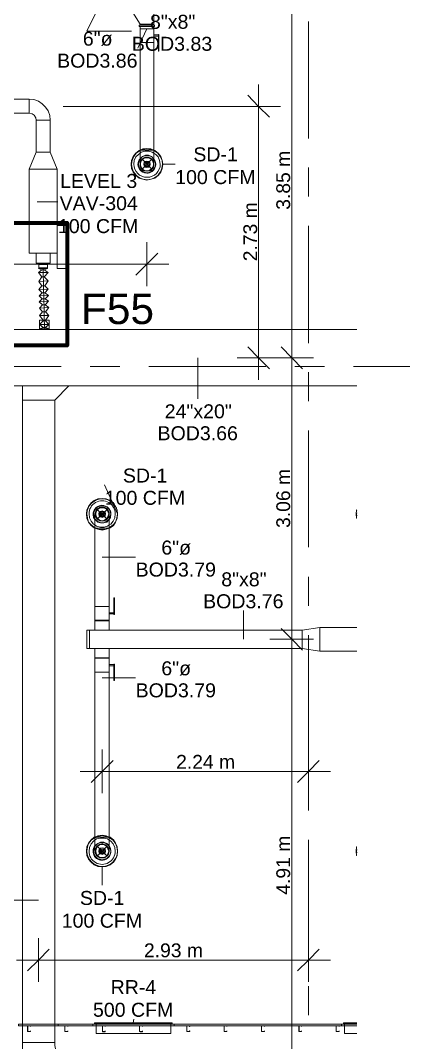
# Model space of a CAD drawing. Header units: metres. Extents: x -2 to 237, y -8 to 52.
# Drawn here: x 52.72 to 56.88, y 34.71 to 45.8 of the extents above; entities that cross this region are included whole.
import ezdxf

# ---------------------------------------------------------------- set-up
doc = ezdxf.new("R2010")
doc.units = ezdxf.units.M
doc.layers.add('HVAC - Ductos', color=5, linetype='Continuous', lineweight=0)
doc.layers.add('PDF4_Text', color=7, linetype='Continuous', lineweight=0)
doc.layers.add('PDF4_Geometry', color=7, linetype='Continuous', lineweight=0, true_color=0xaaaaaa)
doc.styles.add('PDF Arial-BoldMT-Identity-H', font='arial.ttf')
doc.styles.add('PDF Helvetica', font='')
doc.styles.get('PDF Helvetica').set_extended_font_data('Helvetica')

msp = doc.modelspace()

# ---------------------------------------------------------------- linework, layer by layer
at = {"layer": 'HVAC - Ductos', "lineweight": 0}
for points in [[(55.671, 33.94), (55.671, 39.085), (55.671, 42.141), (55.671, 45.994), (55.671, 46.878)], [(53.595, 45.994), (53.444, 45.687), (53.93, 45.687)], [(54.172, 45.765), (54.172, 45.889), (54.168, 45.889), (54.15, 45.889), (54.127, 45.889), (54.095, 45.889), (54.021, 45.889), (53.989, 45.889), (53.966, 45.889), (53.948, 45.889), (53.943, 45.889), (54.021, 45.765)], [(54.163, 45.751), (54.168, 45.751), (54.172, 45.751), (54.172, 45.765), (54.168, 45.765), (54.163, 45.765), (54.15, 45.765), (54.136, 45.765), (54.118, 45.765), (54.095, 45.765), (54.076, 45.765), (54.058, 45.765), (54.044, 45.765), (54.03, 45.765), (54.021, 45.765), (54.021, 45.751), (54.017, 45.751), (54.012, 45.751)], [(54.172, 45.751), (54.177, 45.751), (54.168, 45.751), (54.154, 45.751), (54.136, 45.751), (54.118, 45.751), (54.095, 45.751), (54.076, 45.751), (54.053, 45.751), (54.04, 45.751), (54.026, 45.751), (54.017, 45.751), (54.012, 45.751), (54.012, 45.737), (54.017, 45.737)], [(54.012, 45.737), (54.017, 45.737), (54.026, 45.737), (54.04, 45.737), (54.053, 45.737), (54.076, 45.737), (54.095, 45.737), (54.118, 45.737), (54.136, 45.737), (54.154, 45.737), (54.168, 45.737), (54.177, 45.737), (54.177, 45.751)], [(54.021, 45.737), (54.021, 45.714), (54.03, 45.714), (54.044, 45.714), (54.058, 45.714), (54.076, 45.714), (54.095, 45.714), (54.118, 45.714), (54.136, 45.714), (54.15, 45.714), (54.163, 45.714), (54.168, 45.714), (54.172, 45.714), (54.172, 45.737)], [(54.026, 45.751), (54.03, 45.751)], [(54.04, 45.751), (54.044, 45.751)], [(54.053, 45.751), (54.058, 45.751), (54.076, 45.751), (54.095, 45.751), (54.118, 45.751), (54.136, 45.751)], [(54.072, 45.765), (54.067, 45.765), (54.063, 45.765)], [(54.127, 45.765), (54.122, 45.765)], [(54.15, 45.751), (54.154, 45.751)], [(54.095, 45.714), (53.998, 45.504)], [(54.223, 45.485), (54.223, 45.637), (54.223, 45.641), (54.223, 45.646), (54.223, 45.65), (54.223, 45.646), (54.223, 45.641), (54.223, 45.646), (54.172, 45.646), (54.172, 45.714), (54.168, 45.714), (54.163, 45.714), (54.15, 45.714), (54.136, 45.714), (54.118, 45.714), (54.095, 45.714), (54.076, 45.714), (54.058, 45.714), (54.044, 45.714), (54.03, 45.714), (54.021, 45.714), (54.021, 45.563), (54.03, 45.563), (54.044, 45.563), (54.058, 45.563), (54.076, 45.563), (54.095, 45.563), (54.118, 45.563), (54.136, 45.563), (54.15, 45.563), (54.163, 45.563), (54.168, 45.563), (54.172, 45.563), (54.172, 44.395), (54.168, 44.395), (54.163, 44.395), (54.15, 44.395), (54.136, 44.395), (54.118, 44.395), (54.095, 44.395), (54.076, 44.395), (54.058, 44.395), (54.044, 44.395), (54.03, 44.395), (54.021, 44.395), (54.021, 45.563), (54.03, 45.563), (54.044, 45.563), (54.058, 45.563), (54.076, 45.563), (54.095, 45.563), (54.118, 45.563), (54.136, 45.563), (54.15, 45.563), (54.163, 45.563), (54.168, 45.563), (54.172, 45.563), (54.172, 45.632), (54.223, 45.632)], [(54.172, 45.637), (54.172, 45.641), (54.172, 45.646), (54.172, 45.641)], [(54.227, 45.65), (54.223, 45.65)], [(54.223, 45.637), (54.223, 45.641), (54.223, 45.646)], [(54.227, 45.637), (54.227, 45.641), (54.227, 45.646), (54.227, 45.65), (54.227, 45.646), (54.227, 45.641), (54.227, 45.637), (54.227, 45.485)], [(54.223, 45.472), (54.227, 45.472)], [(55.309, 41.902), (55.309, 45.11)], [(55.19, 44.991), (55.309, 44.871), (55.428, 44.752)], [(53.187, 44.871), (55.309, 44.871), (55.547, 44.871)], [(54.172, 44.244), (54.172, 44.248), (54.172, 44.267), (54.172, 44.299), (54.172, 44.335), (54.172, 44.377), (54.172, 44.395), (54.182, 44.39), (54.218, 44.363), (54.246, 44.326), (54.26, 44.285), (54.269, 44.244), (54.26, 44.198), (54.246, 44.157), (54.218, 44.12), (54.182, 44.092), (54.14, 44.079), (54.095, 44.07), (54.053, 44.079), (54.012, 44.092), (53.976, 44.12), (53.948, 44.157), (53.93, 44.198), (53.925, 44.244), (53.93, 44.285), (53.948, 44.326), (53.976, 44.363), (54.012, 44.39), (54.021, 44.395), (54.021, 44.349), (54.021, 44.312), (54.021, 44.28), (54.021, 44.257), (54.021, 44.244)], [(54.021, 44.395), (54.053, 44.409), (54.095, 44.413), (54.14, 44.409), (54.172, 44.395)], [(54.172, 44.39), (54.14, 44.404), (54.095, 44.409), (54.053, 44.404), (54.021, 44.39)], [(54.172, 44.395), (54.168, 44.395), (54.163, 44.395), (54.15, 44.395), (54.136, 44.395), (54.118, 44.395), (54.095, 44.395), (54.076, 44.395), (54.058, 44.395), (54.044, 44.395), (54.03, 44.395), (54.021, 44.395)], [(54.021, 44.363), (54.035, 44.372), (54.076, 44.386), (54.118, 44.386), (54.154, 44.372), (54.172, 44.363)], [(54.067, 44.312), (54.044, 44.299), (54.058, 44.308), (54.076, 44.317), (54.095, 44.317), (54.072, 44.312), (54.067, 44.312), (54.044, 44.299), (54.026, 44.271), (54.044, 44.299), (54.03, 44.28), (54.021, 44.262), (54.021, 44.248), (54.021, 44.244), (54.021, 44.221), (54.03, 44.202), (54.04, 44.189), (54.044, 44.189), (54.03, 44.207), (54.026, 44.225), (54.021, 44.244), (54.026, 44.262), (54.03, 44.28), (54.044, 44.294), (54.058, 44.308), (54.076, 44.312), (54.095, 44.317), (54.118, 44.312), (54.131, 44.308), (54.15, 44.294), (54.159, 44.28), (54.168, 44.262), (54.163, 44.28), (54.15, 44.299), (54.136, 44.308), (54.118, 44.317), (54.095, 44.317), (54.122, 44.312), (54.127, 44.312), (54.15, 44.299), (54.127, 44.312)], [(54.03, 44.276), (54.044, 44.294), (54.067, 44.308)], [(54.127, 44.308), (54.15, 44.294), (54.163, 44.276), (54.168, 44.271), (54.168, 44.267)], [(54.063, 44.175), (54.044, 44.189), (54.026, 44.212), (54.026, 44.216), (54.021, 44.244), (54.026, 44.267), (54.026, 44.271), (54.026, 44.276)], [(54.04, 44.189), (54.03, 44.202), (54.026, 44.212), (54.026, 44.216), (54.021, 44.221), (54.021, 44.244), (54.021, 44.248)], [(54.026, 44.216), (54.021, 44.244), (54.026, 44.212), (54.044, 44.189), (54.067, 44.17)], [(54.026, 44.212), (54.026, 44.216)], [(54.127, 44.175), (54.15, 44.189), (54.136, 44.175), (54.118, 44.17), (54.095, 44.166), (54.067, 44.17), (54.067, 44.175), (54.044, 44.189), (54.03, 44.212)], [(54.072, 44.17), (54.095, 44.166), (54.076, 44.17), (54.058, 44.18), (54.044, 44.189), (54.058, 44.175), (54.076, 44.17), (54.095, 44.17), (54.118, 44.17), (54.131, 44.18), (54.15, 44.189), (54.127, 44.175), (54.122, 44.17), (54.099, 44.166)], [(54.044, 44.189), (54.058, 44.175), (54.067, 44.175)], [(54.122, 44.17), (54.118, 44.17), (54.095, 44.166), (54.076, 44.17), (54.072, 44.17), (54.067, 44.17), (54.063, 44.175), (54.067, 44.17), (54.072, 44.17)], [(54.122, 44.175), (54.095, 44.17), (54.072, 44.175)], [(54.095, 44.166), (54.127, 44.17), (54.15, 44.189)], [(54.172, 44.248), (54.172, 44.244), (54.168, 44.221), (54.168, 44.216), (54.168, 44.212), (54.163, 44.212), (54.163, 44.202), (54.15, 44.189), (54.136, 44.175), (54.127, 44.175), (54.127, 44.17), (54.122, 44.17), (54.127, 44.17), (54.127, 44.175)], [(54.163, 44.212), (54.15, 44.189), (54.168, 44.212), (54.172, 44.244), (54.168, 44.216), (54.163, 44.212), (54.15, 44.193)], [(54.163, 44.267), (54.168, 44.244), (54.163, 44.216)], [(54.168, 44.216), (54.168, 44.212), (54.163, 44.212)], [(54.269, 44.244), (54.402, 44.244)], [(52.903, 43.836), (53.128, 43.836)], [(54.095, 43.396), (54.095, 43.158), (54.095, 42.92)], [(52.917, 43.153), (52.894, 43.167), (52.894, 43.277), (52.903, 43.277), (52.917, 43.277), (52.931, 43.277), (52.949, 43.277), (52.968, 43.277), (52.99, 43.277), (53.009, 43.277), (53.023, 43.277), (53.036, 43.277), (53.041, 43.277), (53.045, 43.277), (53.045, 43.167), (53.018, 43.153), (53.009, 43.153), (52.99, 43.153), (52.968, 43.153), (52.949, 43.153), (52.931, 43.153), (52.922, 43.153), (52.917, 43.153), (52.922, 43.153)], [(52.894, 43.167), (52.903, 43.167), (52.917, 43.167), (52.931, 43.167), (52.949, 43.167), (52.968, 43.167), (52.99, 43.167), (53.009, 43.167), (53.023, 43.167), (53.036, 43.167), (53.041, 43.167), (53.045, 43.167)], [(54.214, 43.277), (54.095, 43.158), (53.976, 43.039)], [(47.126, 43.158), (47.873, 43.158), (54.333, 43.158)], [(52.922, 43.158), (52.922, 43.117), (52.917, 43.112), (52.922, 43.112), (52.935, 43.112), (52.958, 43.112), (52.981, 43.112), (53, 43.112), (53.013, 43.112), (53.018, 43.112), (53.013, 43.112), (53, 43.112), (52.981, 43.112), (52.958, 43.112), (52.935, 43.112), (52.922, 43.112), (52.917, 43.112), (53.018, 43.112), (52.981, 43.098), (52.954, 43.098)], [(52.981, 43.098), (53.023, 43.066), (52.917, 43.066), (52.954, 43.098), (52.917, 43.112), (53.018, 43.112), (53.018, 43.117), (53.013, 43.117), (53, 43.117), (52.981, 43.117), (52.958, 43.117), (52.94, 43.117)], [(52.981, 43.02), (53.023, 42.975), (52.922, 42.97), (52.954, 43.02), (52.917, 43.066), (53.023, 43.066), (52.981, 43.02), (52.954, 43.02)], [(52.935, 43.117), (52.926, 43.117), (52.922, 43.117), (52.926, 43.117), (52.94, 43.117), (52.958, 43.117), (52.981, 43.117), (53, 43.117), (53.013, 43.117), (53.018, 43.117), (53.018, 43.158)], [(52.968, 43.112), (52.972, 42.892), (52.981, 42.677), (52.981, 42.548), (52.986, 42.457)], [(52.986, 42.924), (53.023, 42.888), (52.922, 42.883), (52.954, 42.924), (52.922, 42.97), (53.023, 42.975), (52.986, 42.924), (52.954, 42.924)], [(52.986, 42.846), (53.027, 42.819), (52.926, 42.814), (52.958, 42.846), (52.922, 42.883), (53.023, 42.888), (52.986, 42.846), (52.958, 42.846)], [(52.99, 42.782), (53.027, 42.755), (52.926, 42.75), (52.958, 42.782), (52.926, 42.814), (53.027, 42.819), (52.99, 42.782), (52.958, 42.782)], [(52.99, 42.718), (53.032, 42.686), (52.931, 42.681), (52.963, 42.718), (52.926, 42.75), (53.027, 42.755), (52.99, 42.718), (52.963, 42.718)], [(52.995, 42.64), (53.032, 42.599), (52.931, 42.599), (52.963, 42.64), (52.931, 42.681), (53.032, 42.686), (52.995, 42.64), (52.963, 42.64)], [(52.995, 42.548), (53.032, 42.599), (52.931, 42.599), (52.968, 42.548)], [(52.995, 42.544), (53.032, 42.503), (52.931, 42.503), (52.968, 42.544), (52.968, 42.548)], [(53.036, 42.448), (53.036, 42.548), (53.032, 42.548), (53.027, 42.548), (53.018, 42.548), (53.009, 42.548), (52.995, 42.548), (52.986, 42.548), (52.972, 42.548), (52.958, 42.548), (52.949, 42.548), (52.94, 42.548), (52.935, 42.548), (52.931, 42.548), (52.931, 42.448)], [(52.995, 42.471), (53.036, 42.457), (52.931, 42.457), (52.968, 42.471), (52.931, 42.503), (53.032, 42.503), (52.995, 42.471), (52.968, 42.471)], [(53.032, 42.548), (53.027, 42.548), (53.018, 42.548), (53.009, 42.548), (52.995, 42.548), (52.986, 42.548), (52.972, 42.548), (52.958, 42.548), (52.949, 42.548), (52.94, 42.548), (52.935, 42.548)], [(52.995, 42.548), (52.995, 42.544), (52.968, 42.544)], [(56.376, 41.838), (52.468, 41.838), (52.468, 42.448), (56.376, 42.448)], [(52.935, 42.448), (52.94, 42.448), (52.949, 42.448), (52.958, 42.448), (52.972, 42.448), (52.986, 42.448), (52.995, 42.448), (53.009, 42.448), (53.018, 42.448), (53.027, 42.448), (53.032, 42.448)], [(52.954, 42.457), (52.949, 42.457)], [(52.954, 42.457), (52.972, 42.457)], [(52.972, 42.457), (52.954, 42.457)], [(55.19, 42.26), (55.309, 42.141), (55.428, 42.022)], [(55.552, 42.26), (55.671, 42.141), (55.785, 42.022)], [(54.649, 42.141), (54.649, 41.696)], [(55.075, 42.141), (55.309, 42.141), (55.547, 42.141)], [(55.432, 42.141), (55.671, 42.141), (55.904, 42.141)], [(53.687, 40.294), (53.691, 40.299), (53.728, 40.326), (53.756, 40.358), (53.769, 40.4), (53.778, 40.446), (53.636, 40.762)], [(53.531, 40.446), (53.531, 40.436), (53.531, 40.418), (53.531, 40.391), (53.531, 40.354), (53.531, 40.313), (53.531, 40.29), (53.522, 40.294), (53.49, 40.322), (53.462, 40.358), (53.444, 40.4), (53.439, 40.446), (53.444, 40.487), (53.462, 40.528), (53.49, 40.565), (53.522, 40.592), (53.563, 40.61), (53.609, 40.615), (53.655, 40.61), (53.696, 40.592), (53.733, 40.565), (53.756, 40.528), (53.774, 40.487), (53.778, 40.446), (53.774, 40.4), (53.756, 40.358), (53.733, 40.322), (53.696, 40.294), (53.687, 40.29), (53.687, 40.336), (53.687, 40.377), (53.687, 40.409), (53.687, 40.432), (53.687, 40.441)], [(53.682, 40.418), (53.678, 40.413), (53.659, 40.391), (53.646, 40.381), (53.627, 40.372), (53.609, 40.372), (53.591, 40.372), (53.572, 40.381), (53.559, 40.391), (53.545, 40.409), (53.54, 40.427), (53.536, 40.446), (53.54, 40.464), (53.545, 40.482), (53.559, 40.496), (53.572, 40.51), (53.591, 40.514), (53.609, 40.519), (53.627, 40.514), (53.646, 40.51), (53.659, 40.496), (53.673, 40.482), (53.682, 40.464), (53.682, 40.446), (53.682, 40.427), (53.673, 40.409), (53.659, 40.391), (53.641, 40.377), (53.636, 40.372)], [(53.577, 40.51), (53.559, 40.496), (53.545, 40.473), (53.559, 40.496), (53.581, 40.51), (53.609, 40.514), (53.636, 40.51), (53.659, 40.496), (53.673, 40.473), (53.682, 40.446), (53.673, 40.418), (53.659, 40.395), (53.636, 40.377), (53.609, 40.372), (53.581, 40.377), (53.559, 40.395), (53.545, 40.418), (53.54, 40.446), (53.545, 40.468)], [(53.577, 40.514), (53.581, 40.514)], [(53.586, 40.514), (53.609, 40.519), (53.636, 40.514)], [(53.636, 40.514), (53.641, 40.514)], [(53.641, 40.51), (53.659, 40.496), (53.678, 40.473)], [(53.54, 40.413), (53.54, 40.418), (53.536, 40.446), (53.54, 40.468)], [(53.536, 40.436), (53.536, 40.423), (53.545, 40.404), (53.554, 40.391), (53.572, 40.377), (53.591, 40.372), (53.609, 40.368), (53.627, 40.372), (53.646, 40.377), (53.664, 40.391), (53.673, 40.404), (53.682, 40.423), (53.687, 40.436)], [(53.54, 40.468), (53.54, 40.473), (53.54, 40.478)], [(53.581, 40.372), (53.577, 40.377), (53.559, 40.391), (53.545, 40.413)], [(53.678, 40.478), (53.678, 40.473), (53.682, 40.468)], [(53.678, 40.468), (53.682, 40.446), (53.678, 40.418)], [(53.687, 40.441), (53.687, 40.446)], [(56.376, 40.4), (56.372, 40.4), (56.367, 40.446), (56.372, 40.487), (56.376, 40.491)], [(56.376, 40.427), (56.372, 40.446), (56.376, 40.459)], [(53.687, 40.326), (53.669, 40.313), (53.632, 40.303), (53.591, 40.303), (53.549, 40.313), (53.531, 40.326)], [(53.687, 40.29), (53.655, 40.281), (53.609, 40.271), (53.563, 40.281), (53.531, 40.29)], [(53.531, 40.29), (53.536, 40.29), (53.545, 40.29), (53.554, 40.29), (53.572, 40.29), (53.591, 40.29), (53.609, 40.29), (53.627, 40.29), (53.646, 40.29), (53.664, 40.29), (53.673, 40.29), (53.682, 40.29), (53.687, 40.29), (53.687, 39.442), (53.682, 39.442), (53.673, 39.442), (53.664, 39.442), (53.646, 39.442), (53.627, 39.442), (53.609, 39.442), (53.591, 39.442), (53.572, 39.442), (53.554, 39.442), (53.545, 39.442), (53.536, 39.442), (53.531, 39.442), (53.531, 39.291), (53.531, 39.286), (53.531, 39.186), (53.536, 39.186), (53.545, 39.186), (53.554, 39.186), (53.572, 39.186), (53.591, 39.186), (53.609, 39.186), (53.627, 39.186), (53.646, 39.186), (53.664, 39.186), (53.673, 39.186), (53.682, 39.186), (53.687, 39.186), (53.687, 39.286), (53.687, 39.291), (53.687, 39.36), (53.737, 39.36), (53.737, 39.364), (53.737, 39.369)], [(53.687, 40.29), (53.682, 40.29), (53.673, 40.29), (53.664, 40.29), (53.646, 40.29), (53.627, 40.29), (53.609, 40.29), (53.591, 40.29), (53.572, 40.29), (53.554, 40.29), (53.545, 40.29), (53.536, 40.29), (53.531, 40.29), (53.531, 39.442), (53.536, 39.442), (53.545, 39.442), (53.554, 39.442), (53.572, 39.442), (53.591, 39.442), (53.609, 39.442), (53.627, 39.442), (53.646, 39.442), (53.664, 39.442), (53.673, 39.442), (53.682, 39.442), (53.687, 39.442), (53.687, 39.373), (53.737, 39.373)], [(53.536, 40.294), (53.568, 40.281), (53.609, 40.276), (53.655, 40.281), (53.687, 40.294)], [(53.636, 40.377), (53.609, 40.372), (53.586, 40.377)], [(53.609, 39.978), (53.971, 39.978)], [(53.742, 39.534), (53.737, 39.534)], [(53.737, 39.364), (53.737, 39.36), (53.737, 39.355), (53.737, 39.36), (53.737, 39.364), (53.737, 39.369), (53.737, 39.52), (53.737, 39.525), (53.737, 39.529), (53.737, 39.534), (53.737, 39.529), (53.737, 39.525), (53.737, 39.52)], [(53.742, 39.52), (53.742, 39.525), (53.742, 39.529), (53.742, 39.534), (53.742, 39.529), (53.742, 39.525), (53.742, 39.52), (53.742, 39.369), (53.742, 39.364), (53.742, 39.36), (53.742, 39.355), (53.742, 39.36), (53.742, 39.364), (53.742, 39.369)], [(55.144, 39.085), (55.144, 39.396)], [(53.687, 39.36), (53.687, 39.364), (53.687, 39.369)], [(53.737, 39.355), (53.742, 39.355)], [(55.552, 39.204), (55.671, 39.085), (55.785, 38.966)], [(56.376, 38.957), (55.973, 38.957), (55.973, 39.213), (56.376, 39.213)], [(55.432, 39.085), (55.671, 39.085), (55.904, 39.085)], [(53.737, 38.801), (53.737, 38.805), (53.737, 38.81), (53.687, 38.81), (53.687, 38.879), (53.687, 38.883), (53.687, 38.984), (53.682, 38.984), (53.673, 38.984), (53.664, 38.984), (53.646, 38.984), (53.627, 38.984), (53.609, 38.984), (53.591, 38.984), (53.572, 38.984), (53.554, 38.984), (53.545, 38.984), (53.536, 38.984), (53.531, 38.984), (53.531, 38.883), (53.531, 38.879), (53.531, 38.727), (53.536, 38.727), (53.545, 38.727), (53.554, 38.727), (53.572, 38.727), (53.591, 38.727), (53.609, 38.727), (53.627, 38.727), (53.646, 38.727), (53.664, 38.727), (53.673, 38.727), (53.682, 38.727), (53.687, 38.727), (53.687, 38.796), (53.737, 38.796)], [(53.687, 38.801), (53.687, 38.805), (53.687, 38.81), (53.687, 38.805)], [(53.742, 38.815), (53.737, 38.815)], [(53.737, 38.65), (53.737, 38.801), (53.737, 38.805), (53.737, 38.81), (53.737, 38.815), (53.737, 38.81), (53.737, 38.805)], [(53.742, 38.801), (53.742, 38.805), (53.742, 38.81), (53.742, 38.815), (53.742, 38.81), (53.742, 38.805), (53.742, 38.801), (53.742, 38.65)], [(53.609, 38.668), (53.971, 38.668)], [(53.737, 38.636), (53.742, 38.636)], [(53.609, 37.889), (53.609, 37.651), (53.609, 37.413)], [(55.849, 37.889), (55.849, 37.651), (55.849, 37.413)], [(53.728, 37.77), (53.609, 37.651), (53.49, 37.532)], [(55.968, 37.77), (55.849, 37.651), (55.73, 37.532)], [(53.371, 37.651), (56.088, 37.651)], [(53.531, 36.936), (53.563, 36.95), (53.609, 36.959), (53.655, 36.95), (53.687, 36.936)], [(53.687, 36.931), (53.655, 36.945), (53.609, 36.954), (53.568, 36.945), (53.536, 36.931)], [(53.687, 36.936), (53.682, 36.936), (53.673, 36.936), (53.664, 36.936), (53.646, 36.936), (53.627, 36.936), (53.609, 36.936), (53.591, 36.936), (53.572, 36.936), (53.554, 36.936), (53.545, 36.936), (53.536, 36.936), (53.531, 36.936)], [(53.531, 36.904), (53.549, 36.918), (53.591, 36.927), (53.632, 36.927), (53.669, 36.918), (53.687, 36.904)], [(53.636, 36.858), (53.641, 36.854), (53.659, 36.84), (53.673, 36.821), (53.664, 36.84), (53.646, 36.854), (53.627, 36.858), (53.609, 36.863), (53.591, 36.858), (53.572, 36.854), (53.554, 36.84), (53.545, 36.821), (53.536, 36.803), (53.536, 36.794)], [(53.678, 36.748), (53.673, 36.748), (53.659, 36.734), (53.646, 36.721), (53.627, 36.716), (53.609, 36.712), (53.591, 36.716), (53.572, 36.721), (53.559, 36.734), (53.545, 36.748), (53.54, 36.767), (53.536, 36.785), (53.54, 36.803), (53.545, 36.821), (53.559, 36.84), (53.572, 36.849), (53.591, 36.858), (53.609, 36.858), (53.627, 36.858), (53.646, 36.849), (53.659, 36.84), (53.678, 36.817), (53.682, 36.812)], [(53.545, 36.762), (53.54, 36.785), (53.545, 36.812), (53.559, 36.835), (53.581, 36.854), (53.609, 36.858), (53.636, 36.854), (53.659, 36.835), (53.673, 36.812), (53.682, 36.785), (53.673, 36.757), (53.659, 36.734), (53.636, 36.721), (53.609, 36.716), (53.581, 36.721), (53.559, 36.734), (53.545, 36.757)], [(53.545, 36.817), (53.559, 36.84), (53.577, 36.854), (53.581, 36.858)], [(53.586, 36.854), (53.609, 36.858), (53.636, 36.854)], [(53.54, 36.762), (53.536, 36.785), (53.54, 36.812), (53.54, 36.817)], [(53.54, 36.753), (53.54, 36.757)], [(53.577, 36.721), (53.559, 36.734), (53.545, 36.753)], [(53.678, 36.753), (53.659, 36.734), (53.641, 36.721)], [(53.687, 36.794), (53.682, 36.803), (53.682, 36.785), (53.682, 36.767), (53.673, 36.748)], [(53.678, 36.812), (53.682, 36.785), (53.678, 36.762)], [(53.682, 36.757), (53.678, 36.757), (53.678, 36.753)], [(56.376, 36.739), (56.372, 36.739), (56.367, 36.785), (56.372, 36.831), (56.376, 36.831)], [(56.376, 36.767), (56.372, 36.785), (56.376, 36.803)], [(53.581, 36.716), (53.577, 36.716)], [(53.636, 36.716), (53.609, 36.712), (53.586, 36.716)], [(53.641, 36.716), (53.636, 36.716)], [(53.609, 36.615), (53.609, 36.414)], [(52.917, 36.253), (52.56, 36.253)], [(52.917, 35.841), (52.917, 35.603), (52.917, 35.365)], [(55.849, 35.841), (55.849, 35.603), (55.849, 35.365)], [(53.036, 35.722), (52.917, 35.603), (52.798, 35.484)], [(55.968, 35.722), (55.849, 35.603), (55.73, 35.484)], [(52.679, 35.603), (56.088, 35.603)], [(53.948, 34.92), (53.953, 34.961)], [(53.531, 34.911), (53.545, 34.911), (53.545, 34.888), (54.356, 34.888), (54.356, 34.806), (53.545, 34.806), (53.545, 34.888), (54.356, 34.888), (54.356, 34.911), (54.369, 34.911), (54.369, 34.92), (53.527, 34.92), (53.527, 34.911), (54.369, 34.911)], [(54.347, 34.92), (53.554, 34.92)], [(56.376, 34.911), (56.23, 34.911), (56.23, 34.92), (56.376, 34.92)], [(56.23, 34.911), (56.243, 34.911), (56.243, 34.888), (56.376, 34.888), (56.243, 34.888), (56.243, 34.806), (56.376, 34.806)], [(56.253, 34.92), (56.376, 34.92)]]:
    msp.add_lwpolyline(points, dxfattribs=at)
for points in [[(54.172, 45.646), (54.172, 45.641)], [(54.223, 45.485), (54.223, 45.481), (54.223, 45.476), (54.223, 45.472), (54.223, 45.476), (54.223, 45.481)], [(54.227, 45.485), (54.227, 45.481), (54.227, 45.476), (54.227, 45.472), (54.227, 45.476), (54.227, 45.481)], [(52.816, 44.798), (49.279, 44.798), (49.279, 44.949), (52.816, 44.949)], [(53.045, 44.72), (52.894, 44.72), (52.89, 44.748), (52.871, 44.775), (52.848, 44.789), (52.816, 44.798), (52.816, 44.949), (52.867, 44.945), (52.917, 44.926), (52.958, 44.899), (52.995, 44.862), (53.023, 44.821), (53.041, 44.771)], [(53.045, 44.372), (53.045, 44.72), (52.894, 44.72), (52.894, 44.372), (53.045, 44.372), (53.123, 44.189), (52.816, 44.189), (52.894, 44.372)], [(54.026, 44.303), (54.021, 44.294), (54.026, 44.303), (54.049, 44.326), (54.081, 44.335), (54.113, 44.335), (54.145, 44.326), (54.168, 44.303), (54.145, 44.326), (54.113, 44.34), (54.081, 44.34), (54.049, 44.326), (54.021, 44.303), (54.049, 44.326)], [(54.03, 44.271), (54.044, 44.294), (54.067, 44.308), (54.095, 44.312), (54.122, 44.308), (54.145, 44.294), (54.163, 44.271), (54.168, 44.244), (54.163, 44.216), (54.145, 44.193), (54.122, 44.175), (54.095, 44.17), (54.067, 44.175), (54.044, 44.193), (54.03, 44.216), (54.026, 44.244)], [(54.168, 44.303), (54.145, 44.326), (54.113, 44.335), (54.081, 44.335), (54.049, 44.326), (54.081, 44.34), (54.113, 44.34), (54.145, 44.326), (54.168, 44.303), (54.172, 44.303), (54.168, 44.303), (54.172, 44.294)], [(54.095, 44.317), (54.067, 44.312), (54.095, 44.317), (54.127, 44.312)], [(54.15, 44.299), (54.168, 44.271), (54.172, 44.244), (54.168, 44.271)], [(54.191, 44.244), (54.186, 44.276), (54.172, 44.303), (54.186, 44.276)], [(52.816, 43.277), (52.816, 44.189), (53.123, 44.189), (53.123, 43.277)], [(54.021, 44.244), (54.026, 44.271)], [(54.067, 44.262), (54.063, 44.244), (54.067, 44.262), (54.081, 44.271), (54.095, 44.276), (54.113, 44.271), (54.127, 44.262), (54.131, 44.244), (54.127, 44.262), (54.113, 44.271), (54.095, 44.276), (54.081, 44.271)], [(54.127, 44.225), (54.131, 44.244), (54.127, 44.225), (54.113, 44.212), (54.095, 44.207), (54.081, 44.212), (54.067, 44.225), (54.063, 44.244), (54.067, 44.225), (54.081, 44.212), (54.095, 44.207), (54.113, 44.212)], [(54.076, 44.257), (54.072, 44.244), (54.076, 44.257), (54.09, 44.267), (54.104, 44.267), (54.118, 44.257), (54.122, 44.244), (54.118, 44.257), (54.104, 44.267), (54.09, 44.267)], [(54.118, 44.23), (54.122, 44.244), (54.118, 44.225), (54.104, 44.216), (54.09, 44.216), (54.076, 44.225), (54.072, 44.244), (54.076, 44.23), (54.09, 44.221), (54.104, 44.221)], [(54.081, 44.257), (54.095, 44.262), (54.108, 44.257), (54.118, 44.244), (54.108, 44.23), (54.095, 44.221), (54.081, 44.23), (54.076, 44.244)], [(54.095, 44.248), (54.09, 44.244), (54.095, 44.248), (54.099, 44.248), (54.104, 44.244), (54.099, 44.248)], [(54.099, 44.239), (54.104, 44.244), (54.099, 44.239), (54.095, 44.239), (54.09, 44.244), (54.095, 44.239)], [(54.15, 44.189), (54.163, 44.202), (54.168, 44.221), (54.172, 44.244), (54.172, 44.248), (54.168, 44.262), (54.168, 44.244), (54.168, 44.225), (54.159, 44.207)], [(53.242, 43.112), (53.123, 43.112), (53.123, 43.579), (53.242, 43.579)], [(52.922, 43.117), (52.926, 43.117), (52.935, 43.117), (52.945, 43.117), (52.958, 43.117), (52.968, 43.117), (52.981, 43.117), (52.995, 43.117), (53.004, 43.117), (53.013, 43.117), (53.018, 43.117), (53.013, 43.117), (53.004, 43.117), (52.995, 43.117), (52.981, 43.117), (52.968, 43.117), (52.958, 43.117), (52.945, 43.117), (52.935, 43.117), (52.926, 43.117)], [(52.935, 42.457), (52.931, 42.457), (52.935, 42.457), (52.949, 42.457)], [(52.94, 42.457), (52.931, 42.457), (52.94, 42.457), (52.954, 42.457)], [(52.972, 42.457), (52.995, 42.457), (53.013, 42.457), (53.032, 42.457), (53.036, 42.457), (53.027, 42.457), (53.013, 42.457), (52.995, 42.457), (52.972, 42.457), (52.954, 42.457)], [(53.032, 42.457), (53.013, 42.457), (52.995, 42.457), (52.972, 42.457), (52.995, 42.457), (53.013, 42.457), (53.027, 42.457), (53.036, 42.457)], [(53.627, 40.413), (53.641, 40.427), (53.646, 40.446), (53.641, 40.427), (53.627, 40.413), (53.609, 40.409), (53.591, 40.413), (53.577, 40.427), (53.572, 40.446), (53.577, 40.464), (53.591, 40.473), (53.609, 40.478), (53.627, 40.473), (53.641, 40.464), (53.646, 40.446), (53.641, 40.459), (53.627, 40.473), (53.609, 40.478), (53.591, 40.473), (53.581, 40.459), (53.577, 40.446), (53.581, 40.427), (53.591, 40.413), (53.609, 40.409)], [(53.618, 40.423), (53.627, 40.432), (53.636, 40.446), (53.632, 40.427), (53.618, 40.418), (53.6, 40.418), (53.591, 40.427), (53.581, 40.446), (53.591, 40.459), (53.6, 40.468), (53.618, 40.468), (53.632, 40.459), (53.636, 40.446), (53.627, 40.459), (53.618, 40.468), (53.6, 40.468), (53.591, 40.459), (53.586, 40.446), (53.591, 40.432), (53.6, 40.423)], [(53.595, 40.459), (53.609, 40.464), (53.623, 40.459), (53.627, 40.446), (53.623, 40.432), (53.609, 40.423), (53.595, 40.432), (53.591, 40.446)], [(53.609, 40.45), (53.604, 40.446), (53.604, 40.45), (53.614, 40.45), (53.614, 40.446), (53.614, 40.45)], [(53.614, 40.441), (53.614, 40.446), (53.614, 40.441), (53.604, 40.441), (53.604, 40.446), (53.609, 40.441)], [(53.687, 40.386), (53.701, 40.409), (53.705, 40.446), (53.701, 40.409)], [(53.536, 40.386), (53.563, 40.363), (53.595, 40.349), (53.627, 40.349), (53.655, 40.363), (53.682, 40.386), (53.687, 40.391), (53.682, 40.386), (53.655, 40.363), (53.627, 40.349), (53.595, 40.349), (53.563, 40.363), (53.536, 40.386), (53.531, 40.391)], [(53.682, 40.381), (53.659, 40.358), (53.627, 40.349), (53.591, 40.349), (53.563, 40.358), (53.536, 40.381), (53.531, 40.386), (53.536, 40.381), (53.563, 40.358), (53.591, 40.349), (53.627, 40.349), (53.659, 40.358), (53.682, 40.381), (53.687, 40.386)], [(53.531, 39.291), (53.536, 39.291), (53.545, 39.291), (53.554, 39.291), (53.572, 39.291), (53.591, 39.291), (53.609, 39.291), (53.627, 39.291), (53.646, 39.291), (53.664, 39.291), (53.673, 39.291), (53.682, 39.291), (53.687, 39.291), (53.682, 39.291), (53.673, 39.291), (53.664, 39.291), (53.646, 39.291), (53.627, 39.291), (53.609, 39.291), (53.591, 39.291), (53.572, 39.291), (53.554, 39.291), (53.545, 39.291), (53.536, 39.291)], [(53.531, 39.291), (53.536, 39.291), (53.545, 39.291), (53.554, 39.291), (53.572, 39.291), (53.591, 39.291), (53.609, 39.291), (53.627, 39.291), (53.646, 39.291), (53.664, 39.291), (53.673, 39.291), (53.682, 39.291), (53.687, 39.291), (53.682, 39.291), (53.673, 39.291), (53.664, 39.291), (53.646, 39.291), (53.627, 39.291), (53.609, 39.291), (53.591, 39.291), (53.572, 39.291), (53.554, 39.291), (53.545, 39.291), (53.536, 39.291)], [(53.531, 39.286), (53.536, 39.286), (53.545, 39.286), (53.554, 39.286), (53.572, 39.286), (53.591, 39.286), (53.609, 39.286), (53.627, 39.286), (53.646, 39.286), (53.664, 39.286), (53.673, 39.286), (53.682, 39.286), (53.687, 39.286), (53.682, 39.286), (53.673, 39.286), (53.664, 39.286), (53.646, 39.286), (53.627, 39.286), (53.609, 39.286), (53.591, 39.286), (53.572, 39.286), (53.554, 39.286), (53.545, 39.286), (53.536, 39.286)], [(53.609, 39.286), (53.591, 39.286), (53.572, 39.286), (53.554, 39.286), (53.545, 39.286), (53.536, 39.286), (53.531, 39.286), (53.536, 39.286), (53.545, 39.286), (53.554, 39.286), (53.572, 39.286), (53.591, 39.286), (53.609, 39.286), (53.627, 39.286), (53.646, 39.286), (53.664, 39.286), (53.673, 39.286), (53.682, 39.286), (53.687, 39.286), (53.682, 39.286), (53.673, 39.286), (53.664, 39.286), (53.646, 39.286), (53.627, 39.286)], [(53.472, 39.186), (53.472, 38.984), (53.444, 38.984), (53.444, 39.186)], [(55.781, 38.984), (53.472, 38.984), (53.472, 39.186), (55.781, 39.186)], [(55.973, 38.957), (55.781, 38.984), (55.781, 39.186), (55.973, 39.213)], [(53.687, 38.883), (53.682, 38.883), (53.673, 38.883), (53.664, 38.883), (53.646, 38.883), (53.627, 38.883), (53.609, 38.883), (53.591, 38.883), (53.572, 38.883), (53.554, 38.883), (53.545, 38.883), (53.536, 38.883), (53.531, 38.883), (53.536, 38.883), (53.545, 38.883), (53.554, 38.883), (53.572, 38.883), (53.591, 38.883), (53.609, 38.883), (53.627, 38.883), (53.646, 38.883), (53.664, 38.883), (53.673, 38.883), (53.682, 38.883)], [(53.609, 38.883), (53.627, 38.883), (53.646, 38.883), (53.664, 38.883), (53.673, 38.883), (53.682, 38.883), (53.687, 38.883), (53.682, 38.883), (53.673, 38.883), (53.664, 38.883), (53.646, 38.883), (53.627, 38.883), (53.609, 38.883), (53.591, 38.883), (53.572, 38.883), (53.554, 38.883), (53.545, 38.883), (53.536, 38.883), (53.531, 38.883), (53.536, 38.883), (53.545, 38.883), (53.554, 38.883), (53.572, 38.883), (53.591, 38.883)], [(53.687, 38.879), (53.682, 38.879), (53.673, 38.879), (53.664, 38.879), (53.646, 38.879), (53.627, 38.879), (53.609, 38.879), (53.591, 38.879), (53.572, 38.879), (53.554, 38.879), (53.545, 38.879), (53.536, 38.879), (53.531, 38.879), (53.536, 38.879), (53.545, 38.879), (53.554, 38.879), (53.572, 38.879), (53.591, 38.879), (53.609, 38.879), (53.627, 38.879), (53.646, 38.879), (53.664, 38.879), (53.673, 38.879), (53.682, 38.879)], [(53.531, 38.879), (53.536, 38.879), (53.545, 38.879), (53.554, 38.879), (53.572, 38.879), (53.591, 38.879), (53.609, 38.879), (53.627, 38.879), (53.646, 38.879), (53.664, 38.879), (53.673, 38.879), (53.682, 38.879), (53.687, 38.879), (53.682, 38.879), (53.673, 38.879), (53.664, 38.879), (53.646, 38.879), (53.627, 38.879), (53.609, 38.879), (53.591, 38.879), (53.572, 38.879), (53.554, 38.879), (53.545, 38.879), (53.536, 38.879)], [(53.687, 38.81), (53.687, 38.805)], [(53.737, 38.65), (53.737, 38.645), (53.737, 38.64), (53.737, 38.636), (53.737, 38.64), (53.737, 38.645)], [(53.742, 38.65), (53.742, 38.645), (53.742, 38.64), (53.742, 38.636), (53.742, 38.64), (53.742, 38.645)], [(53.536, 36.849), (53.563, 36.867), (53.591, 36.881), (53.627, 36.881), (53.659, 36.867), (53.682, 36.849), (53.687, 36.844), (53.682, 36.849), (53.659, 36.867), (53.627, 36.881), (53.591, 36.881), (53.563, 36.867), (53.536, 36.849), (53.531, 36.844)], [(53.682, 36.844), (53.655, 36.867), (53.627, 36.876), (53.595, 36.876), (53.563, 36.867), (53.536, 36.844), (53.531, 36.84), (53.536, 36.844), (53.563, 36.867), (53.595, 36.876), (53.627, 36.876), (53.655, 36.867), (53.682, 36.844), (53.687, 36.84)], [(53.705, 36.785), (53.701, 36.817), (53.687, 36.844), (53.701, 36.817)], [(53.627, 36.757), (53.641, 36.767), (53.646, 36.785), (53.641, 36.767), (53.627, 36.757), (53.609, 36.748), (53.591, 36.757), (53.577, 36.767), (53.572, 36.785), (53.577, 36.803), (53.591, 36.817), (53.609, 36.821), (53.627, 36.817), (53.641, 36.803), (53.646, 36.785), (53.641, 36.803), (53.627, 36.817), (53.609, 36.821), (53.591, 36.817), (53.581, 36.803), (53.577, 36.785), (53.581, 36.767), (53.591, 36.757), (53.609, 36.753)], [(53.618, 36.762), (53.627, 36.771), (53.636, 36.785), (53.632, 36.771), (53.618, 36.762), (53.6, 36.762), (53.591, 36.771), (53.581, 36.785), (53.591, 36.799), (53.6, 36.808), (53.618, 36.808), (53.632, 36.799), (53.636, 36.785), (53.627, 36.799), (53.618, 36.808), (53.6, 36.808), (53.591, 36.799), (53.586, 36.785), (53.591, 36.771), (53.6, 36.762)], [(53.595, 36.799), (53.609, 36.808), (53.623, 36.799), (53.627, 36.785), (53.623, 36.771), (53.609, 36.767), (53.595, 36.771), (53.591, 36.785)], [(53.609, 36.789), (53.604, 36.785), (53.604, 36.789), (53.614, 36.789), (53.614, 36.785), (53.614, 36.789)], [(53.614, 36.78), (53.614, 36.785), (53.614, 36.78), (53.604, 36.78), (53.604, 36.785), (53.609, 36.78)], [(53.682, 36.803), (53.673, 36.821)], [(53.678, 36.748), (53.682, 36.767), (53.687, 36.785), (53.687, 36.789), (53.687, 36.785), (53.682, 36.767)], [(53.673, 34.888), (53.554, 34.888)], [(53.911, 34.888), (53.751, 34.888)], [(54.15, 34.888), (53.989, 34.888)], [(54.351, 34.888), (54.227, 34.888)], [(56.253, 34.888), (56.376, 34.888)]]:
    msp.add_lwpolyline(points, close=True, dxfattribs=at)
for points in [[(54.021, 44.39), (54.012, 44.386), (53.98, 44.363), (53.953, 44.326), (53.934, 44.285), (53.93, 44.244, 1.013808), (54.264, 44.244), (54.26, 44.285), (54.241, 44.326), (54.214, 44.363), (54.182, 44.386), (54.172, 44.39)], [(54.172, 44.363), (54.191, 44.349), (54.218, 44.322), (54.232, 44.285), (54.241, 44.244, -0.994592), (53.953, 44.244), (53.957, 44.285), (53.976, 44.322), (54.003, 44.349), (54.021, 44.363)], [(53.778, 40.446, 0.986405), (53.444, 40.446), (53.449, 40.4), (53.462, 40.358), (53.49, 40.326), (53.527, 40.299), (53.536, 40.294)], [(53.531, 40.326), (53.517, 40.336), (53.49, 40.368), (53.472, 40.404), (53.467, 40.446, -1.012841), (53.751, 40.446), (53.746, 40.404), (53.728, 40.368), (53.705, 40.336), (53.687, 40.326)], [(53.687, 36.785), (53.687, 36.794), (53.687, 36.812), (53.687, 36.84), (53.687, 36.876), (53.687, 36.918), (53.687, 36.936), (53.696, 36.936), (53.733, 36.909), (53.756, 36.872), (53.774, 36.831), (53.778, 36.785), (53.774, 36.739), (53.756, 36.698), (53.733, 36.666), (53.696, 36.638), (53.655, 36.62), (53.609, 36.615), (53.563, 36.62), (53.522, 36.638), (53.49, 36.666), (53.462, 36.698), (53.444, 36.739), (53.439, 36.785), (53.444, 36.831), (53.462, 36.872), (53.49, 36.909), (53.522, 36.936), (53.531, 36.936), (53.536, 36.936), (53.545, 36.936), (53.554, 36.936), (53.572, 36.936), (53.591, 36.936), (53.609, 36.936), (53.627, 36.936), (53.646, 36.936), (53.664, 36.936), (53.673, 36.936), (53.682, 36.936), (53.687, 36.936), (53.687, 38.727), (53.682, 38.727), (53.673, 38.727), (53.664, 38.727), (53.646, 38.727), (53.627, 38.727), (53.609, 38.727), (53.591, 38.727), (53.572, 38.727), (53.554, 38.727), (53.545, 38.727), (53.536, 38.727), (53.531, 38.727), (53.531, 36.936), (53.531, 36.895), (53.531, 36.854), (53.531, 36.821), (53.531, 36.799), (53.531, 36.785), (53.536, 36.789), (53.531, 36.785, 0.733093), (53.673, 36.748, -0.739744), (53.531, 36.785)], [(53.536, 36.931), (53.527, 36.931), (53.49, 36.904), (53.462, 36.867), (53.449, 36.831), (53.444, 36.785, 0.986395), (53.778, 36.785), (53.769, 36.831), (53.756, 36.867), (53.728, 36.904), (53.691, 36.931), (53.687, 36.931)], [(53.687, 36.904), (53.705, 36.895), (53.728, 36.863), (53.746, 36.826), (53.751, 36.785, -1.008107), (53.467, 36.785), (53.472, 36.826), (53.49, 36.863), (53.517, 36.895), (53.531, 36.904)]]:
    msp.add_lwpolyline(points, format="xyb", dxfattribs=at)
for points in [[(54.021, 44.303), (54.008, 44.276), (53.998, 44.244, 1.019073), (54.191, 44.244), (54.186, 44.276), (54.172, 44.294, -1.353213), (54.003, 44.244), (54.008, 44.276), (54.021, 44.294, 1.353631), (54.191, 44.244, -1.4361)], [(52.743, 34.709), (53.096, 34.709), (52.743, 34.709), (52.743, 41.683), (53.096, 41.683), (53.247, 41.838), (52.743, 41.838), (52.743, 41.683), (53.096, 41.683), (53.096, 34.709, 0.424109), (53.453, 34.357), (53.453, 33.999, -0.4194)], [(53.705, 40.446, 1.30694), (53.531, 40.391), (53.522, 40.413), (53.517, 40.446, -1.325598), (53.687, 40.391), (53.696, 40.413), (53.705, 40.446, 0.970251), (53.513, 40.446), (53.517, 40.409), (53.531, 40.386, -1.361538)], [(53.687, 40.446), (53.687, 40.436), (53.687, 40.446), (53.682, 40.464), (53.673, 40.482), (53.664, 40.496), (53.646, 40.51), (53.627, 40.519), (53.609, 40.519), (53.591, 40.519), (53.572, 40.51), (53.554, 40.496), (53.545, 40.482), (53.536, 40.464), (53.531, 40.446), (53.536, 40.436, -1.064736)], [(53.531, 36.844), (53.517, 36.817), (53.513, 36.785, 1.017921), (53.705, 36.785), (53.696, 36.817), (53.687, 36.84, -1.368402), (53.517, 36.785), (53.522, 36.817), (53.531, 36.84, 1.330936), (53.705, 36.785, -1.40442)]]:
    msp.add_lwpolyline(points, format="xyb", close=True, dxfattribs=at)
at = {"layer": 'PDF4_Geometry', "lineweight": 0}
for points in [[(55.849, 45.792), (55.849, 44.523)], [(55.849, 44.207), (55.849, 43.891)], [(55.849, 43.575), (55.849, 42.301)], [(53.165, 42.045), (51.895, 42.045)], [(53.801, 42.045), (53.481, 42.045)], [(55.387, 42.045), (54.118, 42.045)], [(56.023, 42.045), (55.703, 42.045)], [(55.849, 41.985), (55.849, 41.669)], [(57.792, 42.045), (56.34, 42.045)], [(55.849, 41.353), (55.849, 40.084)], [(55.849, 39.763), (55.849, 39.447)], [(55.849, 39.131), (55.849, 37.862)], [(55.849, 37.541), (55.849, 37.225)], [(55.849, 36.909), (55.849, 35.639)], [(55.849, 35.319), (55.849, 35.003)], [(53.132, 34.906), (53.132, 34.888), (52.702, 34.888), (52.702, 34.906), (53.132, 34.906), (53.508, 34.906), (54.392, 34.906), (56.207, 34.906), (56.376, 34.906)], [(52.83, 34.888), (52.83, 34.883), (52.83, 34.888), (52.803, 34.888)], [(53.238, 34.888), (53.508, 34.888), (53.508, 34.906), (53.132, 34.906), (53.132, 34.888), (53.206, 34.888)], [(53.508, 34.906), (53.508, 34.888), (54.392, 34.888), (54.392, 34.906)], [(56.184, 34.888), (56.207, 34.888), (56.207, 34.906), (54.392, 34.906), (54.392, 34.888), (54.53, 34.888)], [(54.557, 34.888), (54.938, 34.888)], [(54.965, 34.888), (55.341, 34.888)], [(55.373, 34.888), (55.749, 34.888)], [(55.776, 34.888), (56.152, 34.888)], [(56.207, 34.906), (56.207, 34.888), (56.376, 34.888)]]:
    msp.add_lwpolyline(points, dxfattribs=at)
at = {"layer": 'PDF4_Geometry', "color": 8, "lineweight": 0, "true_color": 0x808080}
for points in [[(54.159, 44.29), (54.118, 44.317), (54.072, 44.317), (54.035, 44.29), (54.021, 44.244), (54.035, 44.198), (54.072, 44.17), (54.118, 44.17), (54.159, 44.198), (54.172, 44.244)], [(53.673, 40.487), (53.632, 40.519), (53.586, 40.519), (53.549, 40.487), (53.531, 40.446), (53.549, 40.4), (53.586, 40.372), (53.632, 40.372), (53.673, 40.4), (53.687, 40.446)], [(53.673, 36.831), (53.632, 36.858), (53.586, 36.858), (53.549, 36.831), (53.531, 36.785), (53.549, 36.739), (53.586, 36.712), (53.632, 36.712), (53.673, 36.739), (53.687, 36.785)]]:
    msp.add_lwpolyline(points, close=True, dxfattribs=at)
for points in [[(54.044, 44.299), (54.15, 44.189)], [(54.15, 44.299), (54.044, 44.189)], [(53.554, 40.496), (53.664, 40.391)], [(53.664, 40.496), (53.554, 40.391)], [(53.554, 36.84), (53.664, 36.73)], [(53.664, 36.84), (53.554, 36.73)]]:
    msp.add_lwpolyline(points, dxfattribs=at)
at = {"layer": 'PDF4_Geometry', "color": 232, "lineweight": 70, "true_color": 0xe91e64}
msp.add_lwpolyline([(52.621, 43.608), (53.229, 43.608), (53.229, 42.275), (52.621, 42.275)], close=True, dxfattribs=at)
at = {"layer": 'PDF4_Geometry', "lineweight": 0}
for points in [[(52.803, 34.828), (52.83, 34.828), (52.83, 34.833), (52.83, 34.828), (52.803, 34.828), (52.798, 34.828), (52.798, 34.888), (52.803, 34.888)], [(53.238, 34.888), (53.206, 34.888), (53.206, 34.828), (53.238, 34.828), (53.238, 34.833), (53.238, 34.828), (53.206, 34.828), (53.206, 34.888), (53.238, 34.888), (53.238, 34.883)], [(53.614, 34.888), (53.614, 34.828), (53.641, 34.828), (53.641, 34.833), (53.641, 34.824), (53.614, 34.824), (53.614, 34.828), (53.614, 34.888), (53.641, 34.888)], [(53.641, 34.883), (53.641, 34.888)], [(54.021, 34.888), (54.017, 34.888), (54.017, 34.828), (54.021, 34.828), (54.049, 34.828), (54.049, 34.833), (54.049, 34.824), (54.021, 34.824), (54.017, 34.828), (54.017, 34.888), (54.021, 34.888), (54.049, 34.888)], [(54.049, 34.883), (54.049, 34.888)], [(54.562, 34.888), (54.53, 34.888), (54.53, 34.828), (54.562, 34.828), (54.562, 34.833), (54.557, 34.833), (54.557, 34.828), (54.53, 34.828), (54.53, 34.888), (54.557, 34.888), (54.557, 34.883), (54.562, 34.883)], [(54.965, 34.888), (54.938, 34.888), (54.933, 34.888), (54.933, 34.828), (54.938, 34.828), (54.965, 34.828), (54.965, 34.833), (54.965, 34.828), (54.938, 34.828), (54.933, 34.828), (54.933, 34.888), (54.938, 34.888), (54.965, 34.888), (54.965, 34.883)], [(55.373, 34.888), (55.341, 34.888), (55.341, 34.828), (55.373, 34.828), (55.373, 34.833), (55.373, 34.828), (55.341, 34.828), (55.341, 34.888), (55.373, 34.888), (55.373, 34.883)], [(55.776, 34.888), (55.749, 34.888), (55.744, 34.888), (55.744, 34.828), (55.749, 34.828), (55.776, 34.828), (55.776, 34.833), (55.776, 34.828), (55.749, 34.828), (55.749, 34.888), (55.776, 34.888), (55.776, 34.883)], [(56.184, 34.888), (56.152, 34.888), (56.152, 34.828), (56.184, 34.828), (56.184, 34.833), (56.184, 34.828), (56.152, 34.828), (56.152, 34.888), (56.184, 34.888), (56.184, 34.883)]]:
    msp.add_lwpolyline(points, close=True, dxfattribs=at)
at = {"layer": 'PDF4_Geometry', "color": 254, "lineweight": 0, "true_color": 0xd2d2d2}
msp.add_lwpolyline([(55.744, 34.883), (55.749, 34.883)], dxfattribs=at)

# ---------------------------------------------------------------- texts
at = {"layer": 'PDF4_Text', "lineweight": 0, "attachment_point": 4, "style": 'PDF Helvetica'}
for s, insert, char_height in [('8"x8"', (54.129, 45.788), 0.1519), ('6"ø', (53.4, 45.604), 0.1519), ('BOD3.83', (53.932, 45.549), 0.1519), ('BOD3.86', (53.121, 45.366), 0.1519), ('SD-1', (54.6, 44.349), 0.1519), ('100 CFM', (54.403, 44.102), 0.1519), ('LEVEL 3', (53.153, 44.06), 0.1519), ('VAV-304', (53.148, 43.818), 0.1519), ('100 CFM', (53.13, 43.57), 0.1519), ('24"x20"', (54.289, 41.559), 0.1519), ('BOD3.66', (54.211, 41.321), 0.1519), ('SD-1', (53.835, 40.862), 0.1519), ('100 CFM', (53.638, 40.62), 0.1519), ('6"ø', (54.252, 40.079), 0.1519), ('BOD3.79', (53.973, 39.841), 0.1519), ('8"x8"', (54.903, 39.735), 0.1519), ('BOD3.76', (54.706, 39.497), 0.1519), ('6"ø', (54.252, 38.768), 0.1519), ('BOD3.79', (53.973, 38.53), 0.1519), ('2.24 m', (54.413, 37.755), 0.15), ('SD-1', (53.368, 36.276), 0.1519), ('100 CFM', (53.171, 36.029), 0.1519), ('2.93 m', (54.064, 35.707), 0.15), ('RR-4', (53.702, 35.309), 0.1519), ('500 CFM', (53.51, 35.062), 0.1519)]:
    msp.add_mtext(s, dxfattribs=dict(at, insert=insert, char_height=char_height))
at = {"layer": 'PDF4_Text', "lineweight": 0, "char_height": 0.15, "attachment_point": 4, "rotation": 90, "style": 'PDF Helvetica'}
for s, insert in [('3.85 m', (55.577, 43.748)), ('2.73 m', (55.219, 43.189)), ('3.06 m', (55.577, 40.294)), ('4.91 m', (55.577, 36.312))]:
    msp.add_mtext(s, dxfattribs=dict(at, insert=insert))
at = {"layer": 'PDF4_Text', "color": 232, "lineweight": 70, "true_color": 0xe91e64, "insert": (53.379, 42.67), "char_height": 0.3299, "attachment_point": 4, "style": 'PDF Arial-BoldMT-Identity-H'}
msp.add_mtext('F55', dxfattribs=at)

doc.saveas('drawing.dxf')
